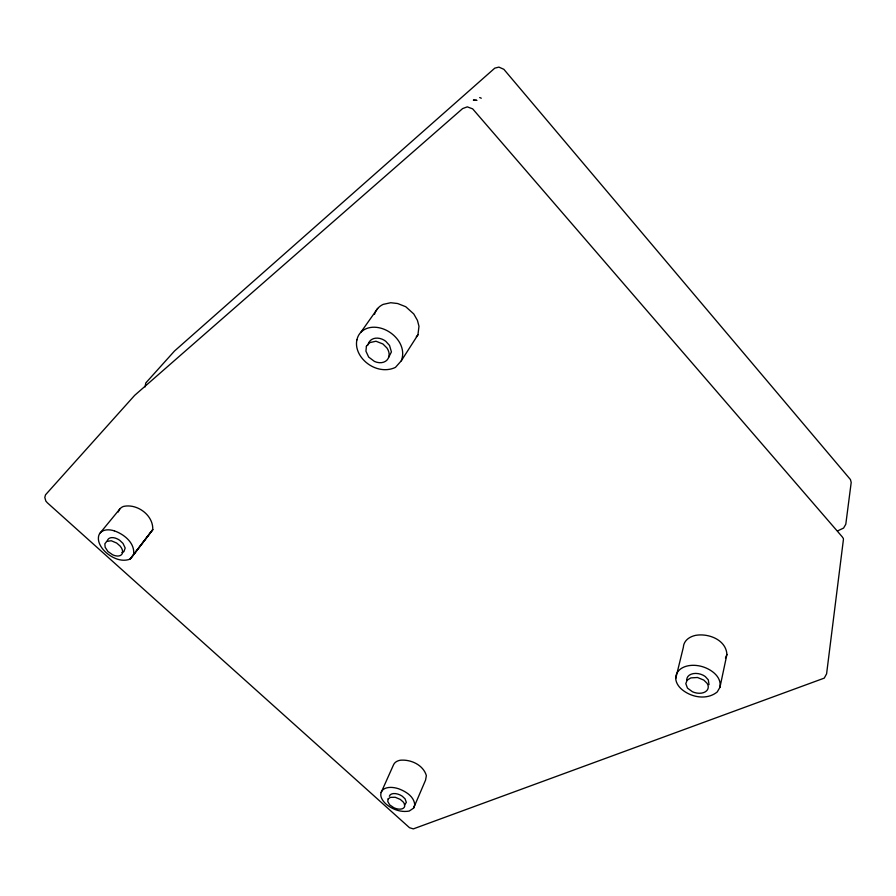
<?xml version="1.0" encoding="UTF-8"?>
<svg xmlns="http://www.w3.org/2000/svg" width="896" height="896" viewBox="0 0 896 896"><rect width="100%" height="100%" fill="white"/><g stroke="black" fill="none" stroke-linecap="round" stroke-linejoin="round"><path stroke-width="1.34" d="M719.947 687.333C721.84 676.794 711.402 669.424 702.509 666.691A22.21 14.885 15.2 0 0 677.152 672.851A22.198 14.862 15.3 0 0 680.826 688.531C690.346 697.323 706.619 700.605 717.226 691.958L719.947 687.333L726.914 654.461C726.096 639.722 708.21 632.957 695.352 635.41A22.4 15.355 14.7 0 0 683.379 647.17L675.73 678.474M114.218 530.813A19.611 11.883 35.3 0 0 98.403 537.858A19.589 11.861 35.3 0 0 106.534 552.955C112.941 558.331 121.845 562.296 130.144 559.093L133.56 554.736C135.296 543.133 124.13 534.218 114.218 530.813M356.922 339.842A24.293 18.861 35 0 0 364.392 360.808C372.411 368.749 384.91 372.411 395.438 367.394L401.296 360.808L417.939 334.824L418.981 326.301L417.435 320.387L413.773 313.958L405.754 306.723L397.634 303.52L390.701 302.725L383.186 304.382A24.45 19.376 35.4 0 0 374.494 314.306M401.296 360.808C406.986 346.326 394.24 331.632 380.598 328.104A24.315 18.883 35 0 0 356.933 339.853M413.56 808.158L414.77 804.787C414.019 796.41 405.776 791.437 398.619 788.771A17.674 10.114 24.7 0 0 381.147 792.501A17.662 10.102 24.7 0 0 386.422 804.384C392.694 809.603 401.061 812.56 409.226 811.059L413.56 808.158L425.555 780.125L426.362 775.634C423.27 764.87 410.67 759.147 400.086 760.256A17.909 10.528 24.5 0 0 393.59 764.691L381.147 792.501M725.458 658.101L726.914 654.461M145.712 383.23L145.118 386.915M388.718 357.258L391.418 351.915L389.547 345.453L385.739 341.264A12.477 9.688 34.9 0 0 368.122 344.781M360.763 332.394L377.686 308.47M133.56 554.736L152.734 529.693C153.541 515.211 136.965 503.194 123.301 506.486A19.824 12.32 35.6 0 0 118.317 511.974M404.354 805L406.37 802.435L405.048 798.829L402.293 796.23A9.072 5.186 24.6 0 0 389.323 796.264M100.262 532.818L119.739 509.096M416.326 336.739L417.939 334.824M146.16 382.547L174.53 350.986L494.782 68.152L498.893 67.11L503.854 69.306L850.45 479.562L851.2 482.462L845.802 524.216L843.606 528.046L837.536 530.936M121.89 552.474L123.906 551.634L125.182 548.016L122.987 543.39L119.672 540.266A10.069 6.093 35.3 0 0 107.341 540.803M479.696 97.541L481.286 98.202M842.43 537.062L472.662 108.864L467.286 106.859L462.605 108.595L134.658 395.36L45.517 494.816L44.8 497.448L45.842 501.066L47.365 502.802L409.506 827.702L413.314 828.89L824.253 678.126L826.594 673.859L843.45 539.269M842.89 537.678L843.293 538.507M709.027 684.69L708.31 679.896L705.298 676.558A11.402 7.638 15.2 0 0 693.246 673.624A11.402 7.638 15.2 0 0 686.773 679.862M366.408 346.259L365.938 351.198L368.67 357.078L374.45 361.424A12.522 9.699 34.9 0 0 387.072 360.013A12.522 9.699 34.9 0 0 386.971 348.018L382.928 343.986L375.984 341.23L369.51 342.675L366.408 346.259M388.147 798.918L387.755 801.483L389.704 804.866L393.926 807.766A9.094 5.186 24.7 0 0 403.2 808.326A9.094 5.186 24.7 0 0 403.211 801.976L400.288 799.434L395.214 797.261L390.454 797.35L388.147 798.918M687.154 680.176L685.81 683.648L687.467 688.106L692.418 691.734A11.446 7.638 15.3 0 0 705.107 691.925A11.446 7.638 15.3 0 0 707.112 683.346L703.83 680.098L697.469 677.488L690.838 677.902L687.154 680.176M152.734 529.693L130.144 559.093L152.734 529.693M106.669 541.442L104.866 543.794L105.146 547.232L107.901 551.499L112.694 554.826A10.091 6.093 35.3 0 0 121.744 554.467A10.091 6.093 35.3 0 0 120.12 546.045L116.648 543.021L111.216 540.747L106.669 541.442M476.706 100.341L473.469 100.139L476.706 100.341"/></g></svg>
